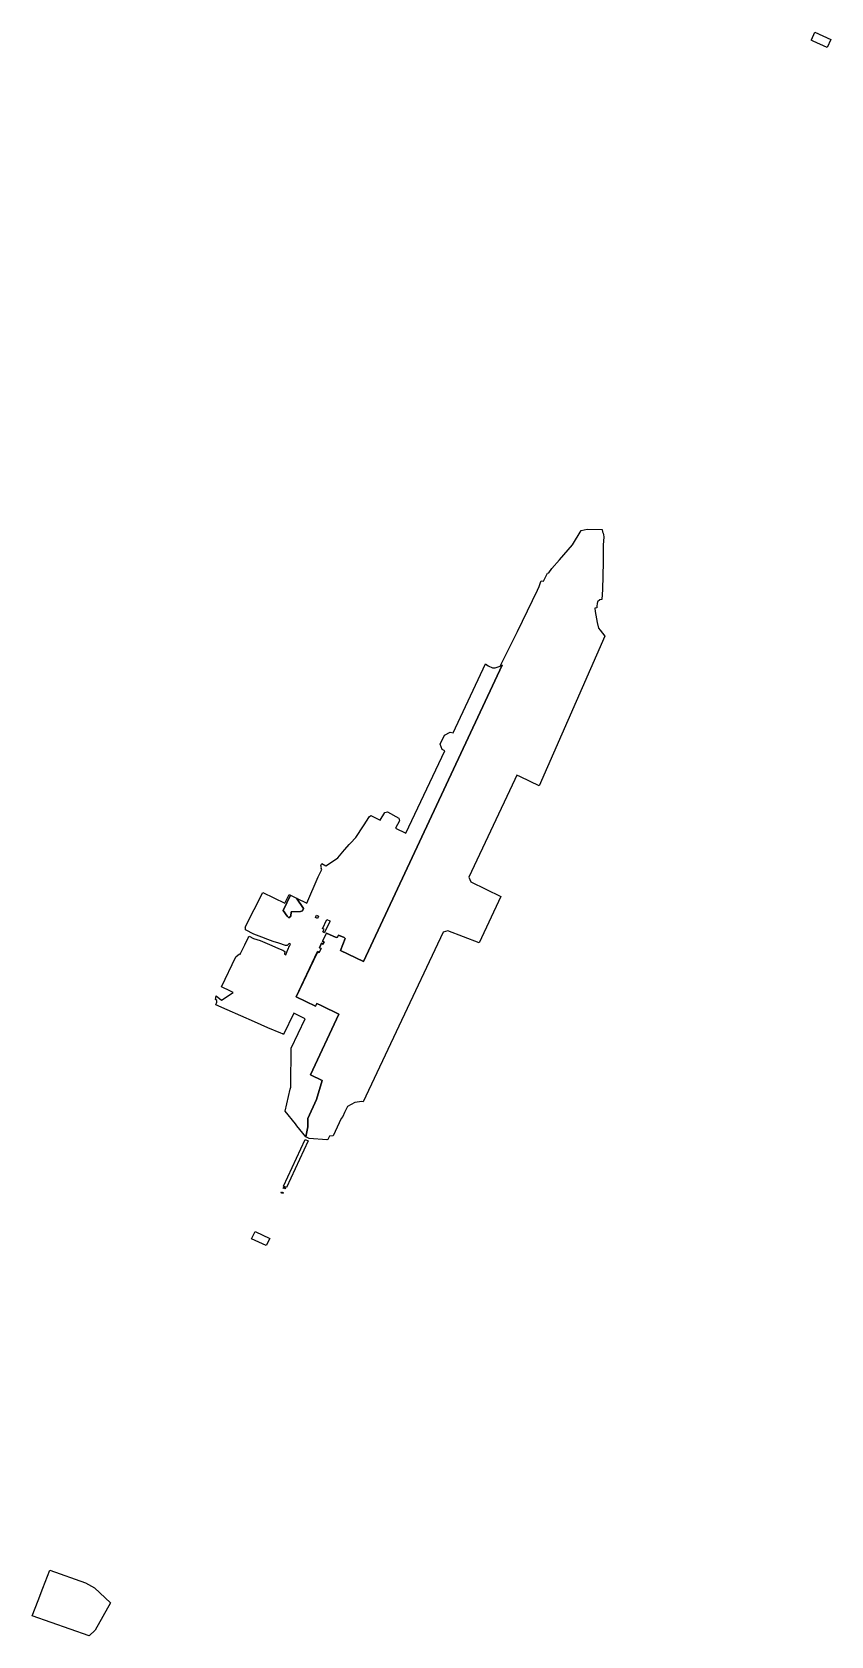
# Model space of a CAD drawing. Header units: millimetres. Extents: x 2242303 to 2247248, y 382218 to 392141.
import ezdxf

# ---------------------------------------------------------------- set-up
doc = ezdxf.new("R2010")
doc.units = ezdxf.units.MM
doc.layers.add('1_подзона_2023', color=40, linetype='Continuous')
doc.layers.add('2_подзона_2023', color=241, linetype='Continuous')

msp = doc.modelspace()

# ---------------------------------------------------------------- linework, layer by layer
at = {"layer": '1_подзона_2023', "linetype": 'Continuous'}
for points in [[(2247125.933808, 392090.132178), (2247127.426928, 392093.632927), (2247147.588172, 392140.973043), (2247247.651957, 392095.383301), (2247223.382571, 392045.652673), (2247136.897103, 392085.13111)], [(2243937.306018, 386171.507344), (2244070.408175, 386451.837252), (2244080.909511, 386446.876192), (2244092.252273, 386470.891324), (2244081.800433, 386475.83238), (2244095.139522, 386503.898377), (2244105.517118, 386498.987328), (2244111.200873, 386511.019899), (2244100.831526, 386515.920947), (2244124.902929, 386566.61178), (2244184.71847, 386538.595792), (2244194.031909, 386541.966513), (2244199.971391, 386554.639221), (2244234.832855, 386538.315733), (2244241.028066, 386533.314664), (2244211.635875, 386459.028789), (2244354.99189, 386391.684397), (2245213.271889, 388224.51608), (2245200.163781, 388218.794858), (2245307.948893, 388432.040429), (2245430.623959, 388687.855098), (2245441.249034, 388710.719984), (2245452.88877, 388741.476557), (2245453.672452, 388745.777476), (2245468.108694, 388744.807269), (2245492.790545, 388793.017572), (2245501.757514, 388794.857965), (2245519.130501, 388822.453862), (2245566.836096, 388875.885281), (2245648.899949, 388969.395264), (2245702.330545, 389057.194027), (2245738.586138, 389064.815656), (2245832.099993, 389062.905248), (2245833.386881, 389049.442371), (2245837.923986, 389041.740725), (2245840.143043, 389030.888406), (2245841.512423, 389018.095672), (2245837.478525, 388966.574661), (2245838.509685, 388860.962092), (2245832.792933, 388691.345844), (2245830.441888, 388630.302799), (2245817.416272, 388628.95251), (2245802.361333, 388616.529855), (2245800.381506, 388606.727761), (2245799.061621, 388589.043982), (2245798.60791, 388578.401707), (2245785.541048, 388576.631329), (2245788.717021, 388556.597048), (2245800.769222, 388489.172639), (2245809.389721, 388453.104931), (2245818.538174, 388440.672274), (2245847.559147, 388403.464322), (2245442.131707, 387476.646258), (2245326.237551, 387532.458185), (2245303.411789, 387543.450534), (2245290.65015, 387516.304733), (2245007.213086, 386913.365882), (2245019.413773, 386883.099414), (2245204.478155, 386792.470046), (2245070.42733, 386506.678972), (2244876.082506, 386581.394939), (2244847.078032, 386572.683077), (2244573.069897, 385990.008557), (2244351.89016, 385522.17858), (2244344.581297, 385525.309249), (2244300.3404, 385519.337973), (2244254.952853, 385493.062358), (2244237.579866, 385455.974432), (2244226.138112, 385431.529208), (2244217.063903, 385419.216576), (2244167.172248, 385312.693812), (2244143.653546, 385309.973231), (2244135.750735, 385293.159638), (2244132.772744, 385289.09877), (2244127.179731, 385288.348609), (2244018.363458, 385295.200074), (2243998.037229, 385306.162416), (2244010.576136, 385368.295694), (2244009.099515, 385405.813712), (2244010.031684, 385419.656671), (2244064.179968, 385537.241799), (2244098.282498, 385654.846932), (2244025.829058, 385688.784184), (2244202.347184, 386065.704734), (2244096.962613, 386116.175519), (2244093.332929, 386117.685842), (2244064.493441, 386130.72863), (2244056.656623, 386114.745214), (2243937.306018, 386171.507344)], [(2243857.741697, 386707.051792), (2243902.824021, 386800.311722), (2243938.964123, 386783.168058), (2243983.732974, 386718.864317), (2243976.457108, 386705.061367), (2243965.213337, 386701.210544), (2243906.981659, 386698.209903), (2243903.822184, 386671.38417), (2243892.141201, 386660.491842), (2243880.938677, 386670.914069), (2243857.741697, 386707.051792)], [(2244062.629103, 386677.37545), (2244075.943443, 386671.044097), (2244069.599746, 386657.751256), (2244056.293655, 386664.092612)], [(2244100.518053, 386593.537534), (2244127.270473, 386650.999814), (2244146.920262, 386641.967883), (2244145.022927, 386637.816996), (2244114.946047, 386573.513254), (2244112.372271, 386568.312143), (2244101.70595, 386573.373224), (2244103.991001, 386578.244265), (2244110.070721, 386591.477093), (2244105.137651, 386593.947621), (2244103.99925, 386591.937192), (2244100.518053, 386593.537534)], [(2243858.203657, 385001.17724), (2243993.912588, 385290.229011), (2244011.483557, 385280.746985), (2243877.952437, 384992.235329), (2243858.203657, 385001.17724)], [(2243843.915902, 384959.598354), (2243846.893892, 384965.939709), (2243856.850775, 384961.268711), (2243853.889283, 384954.937358)], [(2243857.923182, 384989.494743), (2243860.892923, 384995.826096), (2243870.849806, 384991.155098), (2243867.880064, 384984.823745)], [(2243661.722269, 384675.017538), (2243683.252894, 384720.607281), (2243773.821756, 384677.688109), (2243752.291131, 384634.1288)], [(2242302.867617, 382342.319031), (2242340.302857, 382437.329335), (2242369.670299, 382513.06552), (2242413.300749, 382625.609571), (2242634.216509, 382547.482875), (2242689.536191, 382514.975928), (2242788.016114, 382423.986484), (2242694.172287, 382254.380238), (2242656.118351, 382218.372543)]]:
    msp.add_lwpolyline(points, close=True, dxfattribs=at)
at = {"layer": '2_подзона_2023', "linetype": 'Continuous'}
for points in [[(2243440.130069, 386122.046774), (2243446.88623, 386139.220444), (2243446.688248, 386149.602663), (2243437.407806, 386155.653956), (2243443.322541, 386179.118971), (2243475.511237, 386152.623308), (2243547.222242, 386198.133034), (2243513.730159, 386215.046649), (2243491.300362, 386226.389073), (2243475.371, 386234.440793), (2243564.669472, 386419.420324), (2243587.503483, 386439.244561), (2243592.758276, 386436.413956), (2243592.147829, 386439.354584), (2243619.815919, 386494.45636), (2243641.313547, 386537.255506), (2243644.192546, 386542.976729), (2243646.139377, 386546.947577), (2243674.310673, 386533.114621), (2243693.193279, 386527.68346), (2243715.524084, 386520.111842), (2243786.682386, 386489.715346), (2243827.697814, 386470.92133), (2243854.433736, 386460.739154), (2243867.632586, 386453.737658), (2243865.380532, 386439.234558), (2243865.001065, 386436.003868), (2243873.002868, 386433.003227), (2243887.001899, 386465.000065), (2243889.996388, 386472.001561), (2243892.999127, 386479.003057), (2243897.000028, 386486.004553), (2243900.002767, 386492.996048), (2243902.997256, 386496.996903), (2243893.99729, 386501.997971), (2243880.996422, 386488.995193), (2243872.029453, 386490.195449), (2243831.261504, 386503.468286), (2243794.873923, 386514.67068), (2243761.703562, 386526.763264), (2243724.507551, 386541.34638), (2243674.533404, 386560.840546), (2243623.231122, 386587.336208), (2243623.618838, 386602.199385), (2243621.540019, 386602.929541), (2243623.4786, 386606.520308), (2243732.088641, 386817.325358), (2243867.797572, 386752.081415), (2243882.497791, 386780.467481), (2243893.782808, 386804.592637), (2243902.824021, 386800.311722), (2243857.741697, 386707.051792), (2243880.938677, 386670.914069), (2243892.141201, 386660.491842), (2243903.822184, 386671.38417), (2243906.981659, 386698.209903), (2243965.213337, 386701.210544), (2243976.457108, 386705.061367), (2243976.811827, 386705.73151), (2243983.732974, 386718.864317), (2243938.964123, 386783.168058), (2244003.424009, 386752.601526), (2244074.557564, 386914.016021), (2244097.399825, 386960.776014), (2244091.559333, 386967.147376), (2244094.223851, 386970.338057), (2244091.146869, 386985.37127), (2244095.931453, 386996.963748), (2244121.883692, 386981.890526), (2244131.89832, 386988.902025), (2244194.93933, 387033.031455), (2244236.820932, 387080.711645), (2244239.798923, 387084.122374), (2244266.039887, 387114.008761), (2244273.785963, 387122.130496), (2244306.510862, 387159.048386), (2244354.257704, 387229.563455), (2244377.15771, 387264.760977), (2244390.397806, 387285.105325), (2244399.133796, 387293.397097), (2244457.827434, 387264.480917), (2244486.642174, 387311.961064), (2244503.660442, 387316.542043), (2244572.706928, 387277.873779), (2244577.557506, 387261.140203), (2244551.531023, 387215.930542), (2244616.461118, 387184.143749), (2244858.371299, 387694.452804), (2244840.849825, 387703.354706), (2244828.492401, 387735.391553), (2244856.29248, 387791.373516), (2244891.343677, 387810.087515), (2244909.549841, 387805.306494), (2245108.522512, 388232.167716), (2245126.547192, 388220.615247), (2245153.349108, 388208.332622), (2245168.866007, 388207.172374), (2245200.163781, 388218.794858), (2245213.271889, 388224.51608), (2244354.99189, 386391.684397), (2244211.635875, 386459.028789), (2244241.028066, 386533.314664), (2244234.832855, 386538.315733), (2244199.971391, 386554.639221), (2244194.031909, 386541.966513), (2244184.71847, 386538.595792), (2244124.902929, 386566.61178), (2244100.831526, 386515.920947), (2244111.200873, 386511.019899), (2244105.517118, 386498.987328), (2244095.139522, 386503.898377), (2244081.800433, 386475.83238), (2244092.252273, 386470.891324), (2244080.909511, 386446.876192), (2244070.408175, 386451.837252), (2244067.100214, 386444.865762), (2243937.306018, 386171.507344), (2244056.656623, 386114.745214), (2244064.493441, 386130.72863), (2244093.332929, 386117.685842), (2244096.962613, 386116.175519), (2244202.347184, 386065.704734), (2244025.829058, 385688.784184), (2244098.282498, 385654.846932), (2244064.179968, 385537.241799), (2244010.031684, 385419.656671), (2244009.099515, 385405.813712), (2244010.576136, 385368.295694), (2243998.037229, 385306.162416), (2243940.787215, 385374.817088), (2243933.041139, 385385.86945), (2243869.42268, 385464.126174), (2243901.256658, 385601.425515), (2243904.193402, 385614.078219), (2243904.366637, 385637.943319), (2243905.934, 385839.966492), (2243906.041241, 385853.999491), (2243993.227897, 386036.448481), (2243984.277427, 386040.919437), (2243922.383068, 386071.81604), (2243859.688528, 385938.767607), (2243852.453908, 385942.328368), (2243842.32379, 385946.749312), (2243762.891458, 385981.36671), (2243678.897274, 386017.984536), (2243594.911338, 386054.592359), (2243510.908904, 386091.200182), (2243440.130069, 386122.046774)], [(2244062.629103, 386677.37545), (2244075.943443, 386671.044097), (2244069.599746, 386657.751256), (2244056.293655, 386664.092612)], [(2244100.518053, 386593.537534), (2244127.270473, 386650.999814), (2244146.920262, 386641.967883), (2244145.022927, 386637.816996), (2244114.946047, 386573.513254), (2244112.372271, 386568.312143), (2244101.70595, 386573.373224), (2244103.991001, 386578.244265), (2244110.070721, 386591.477093), (2244105.137651, 386593.947621), (2244103.99925, 386591.937192), (2244100.518053, 386593.537534)]]:
    msp.add_lwpolyline(points, close=True, dxfattribs=at)

doc.saveas('drawing.dxf')
